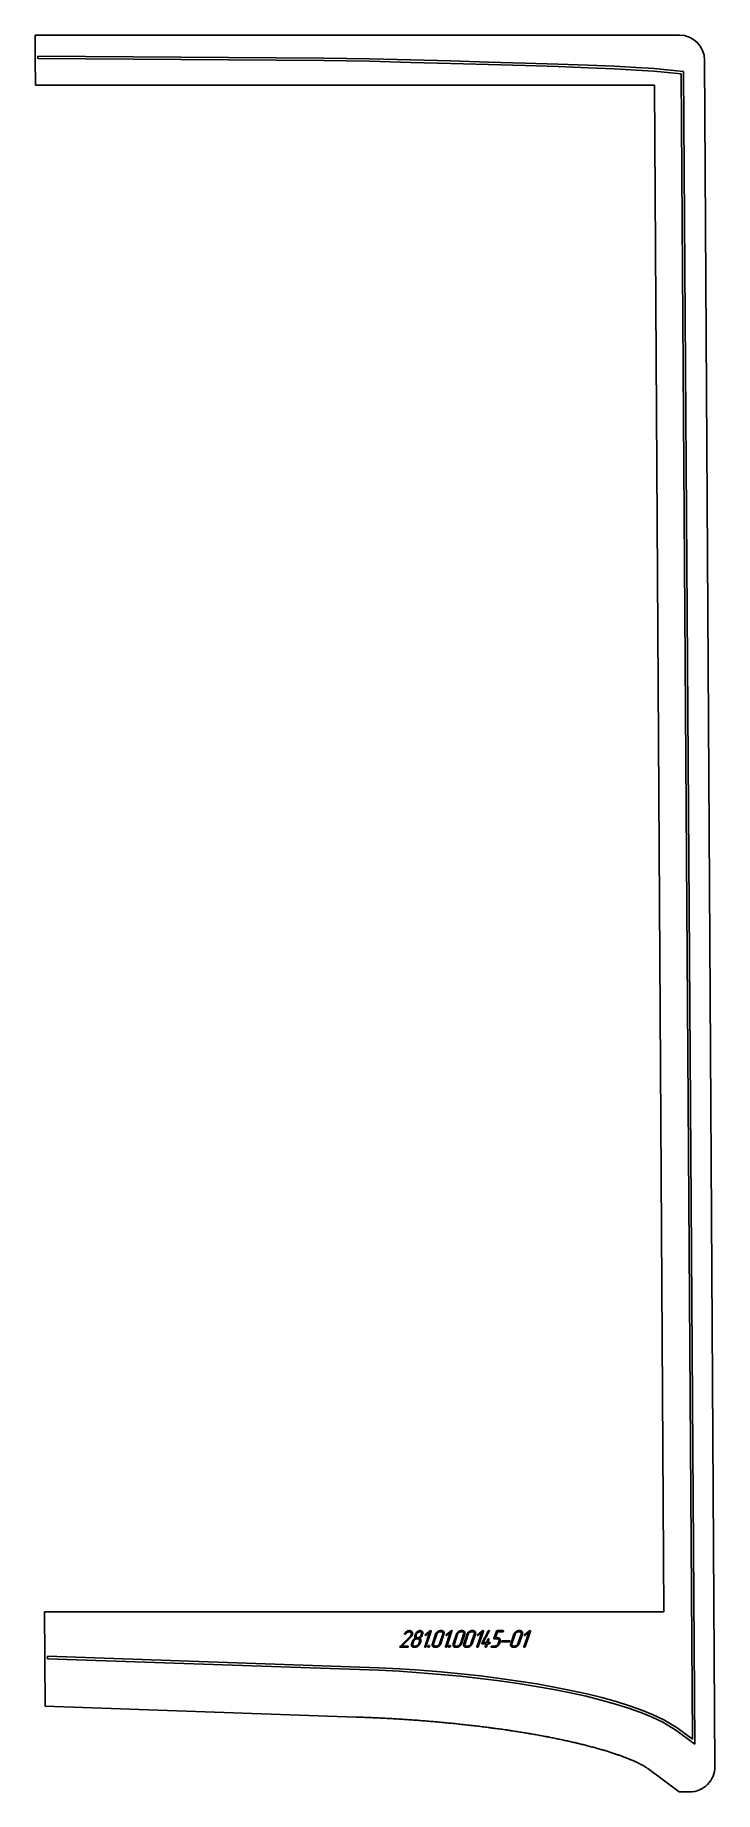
# Model space of a CAD drawing. Header units: millimetres. Extents: x 202 to 1014, y 137 to 2237.
import ezdxf

# ---------------------------------------------------------------- set-up
doc = ezdxf.new("R2010")
doc.units = ezdxf.units.MM
doc.linetypes.add('K5LT_BASIC', pattern=[0])
doc.layers.add('Engraving', color=7, linetype='Continuous')

msp = doc.modelspace()

# ---------------------------------------------------------------- linework, layer by layer
at = {"color": 150, "linetype": 'K5LT_BASIC', "lineweight": 25, "true_color": 0x0080ff}
for p, q in [((972.1, 2237.3), (201.9, 2237.3)), ((202.1, 2212.2), (201.9, 2237.3)), ((202.1, 2209.2), (202.1, 2212.2)), ((202.3, 2177.3), (202.1, 2209.2)), ((1014.3, 167.5), (1002.1, 2207.5)), ((942.3, 2177.3), (202.3, 2177.3)), ((953.2, 352.5), (942.3, 2177.3)), ((213.2, 352.5), (953.2, 352.5)), ((213.5, 299.5), (213.2, 352.5)), ((213.5, 296.5), (213.5, 299.5)), ((213.8, 239.6), (213.5, 296.5)), ((213.8, 239.6), (585.3, 226.7)), ((585.3, 226.7), (586.2, 226.7)), ((609.7, 225.8), (610.3, 225.7)), ((634, 224.5), (634.6, 224.4)), ((658.1, 222.8), (658.7, 222.8)), ((681.9, 220.9), (682.6, 220.9)), ((705.4, 218.7), (706, 218.6)), ((728.3, 216.1), (728.8, 216.1)), ((750.6, 213.3), (751.1, 213.2)), ((772.1, 210.2), (772.7, 210.1)), ((792.9, 206.9), (793.5, 206.8)), ((812.8, 203.3), (813.3, 203.2)), ((831.7, 199.5), (832.2, 199.4)), ((849.5, 195.5), (850, 195.4)), ((866.2, 191.3), (866.6, 191.2)), ((881.5, 187), (881.9, 186.9)), ((895.5, 182.6), (895.8, 182.4)), ((907.9, 178.1), (908.3, 177.9)), ((918.8, 173.5), (919.1, 173.4)), ((927.7, 169.1), (927.9, 169)), ((933.9, 165.3), (934.1, 165.1)), ((934.1, 165.1), (971.5, 137.3)), ((971.5, 137.3), (984.3, 137.3))]:
    msp.add_line(p, q, dxfattribs=at)
for centre, start, end in [((972.1, 2207.3), 0.3421, 90), ((984.3, 167.3), 270, 0.3421)]:
    msp.add_arc(centre, 30, start, end, dxfattribs=at)
for points in [[(586.2, 226.7), (588.8, 226.6), (594, 226.4), (601.8, 226.1), (607.1, 225.9), (609.7, 225.8)], [(610.3, 225.7), (612.9, 225.6), (618.2, 225.4), (626.1, 224.9), (631.4, 224.6), (634, 224.5)], [(634.6, 224.4), (637.2, 224.3), (642.5, 223.9), (650.3, 223.4), (655.5, 223), (658.1, 222.8)], [(658.7, 222.8), (661.3, 222.6), (666.5, 222.2), (674.3, 221.6), (679.4, 221.1), (681.9, 220.9)], [(682.6, 220.9), (685.1, 220.6), (690.2, 220.2), (697.8, 219.4), (702.9, 218.9), (705.4, 218.7)], [(706, 218.6), (708.5, 218.3), (713.5, 217.8), (720.9, 217), (725.8, 216.4), (728.3, 216.1)], [(772.7, 210.1), (775, 209.8), (779.6, 209.1), (786.3, 208), (790.7, 207.3), (792.9, 206.9)], [(793.5, 206.8), (795.7, 206.4), (800, 205.7), (806.5, 204.5), (810.7, 203.7), (812.8, 203.3)], [(813.3, 203.2), (815.4, 202.8), (819.6, 202), (825.7, 200.8), (829.7, 199.9), (831.7, 199.5)], [(832.2, 199.4), (834.2, 199), (838.1, 198.1), (843.9, 196.8), (847.7, 195.9), (849.5, 195.5)], [(850, 195.4), (851.8, 195), (855.5, 194.1), (860.9, 192.7), (864.4, 191.8), (866.2, 191.3)], [(866.6, 191.2), (868.3, 190.8), (871.7, 189.8), (876.7, 188.4), (879.9, 187.5), (881.5, 187)], [(881.9, 186.9), (883.5, 186.4), (886.7, 185.5), (891.2, 184), (894.1, 183), (895.5, 182.6)], [(895.8, 182.4), (897.3, 182), (900.1, 181), (904.2, 179.5), (906.7, 178.5), (907.9, 178.1)], [(919.1, 173.4), (920.2, 172.9), (922.3, 171.9), (925.2, 170.4), (926.9, 169.5), (927.7, 169.1)], [(927.9, 169), (928.9, 168.5), (930.5, 167.5), (932.5, 166.2), (933.5, 165.6), (933.9, 165.3)]]:
    msp.add_open_spline(points, degree=3, dxfattribs=at)
for points, knots in [([(728.8, 216.1), (731.3, 215.8), (736.2, 215.2), (742.6, 214.4), (747.4, 213.7), (749.8, 213.4), (750.6, 213.3)], [148.840126, 148.840126, 148.840126, 148.840126, 156.966459, 165.092792, 170.510347, 173.219124, 173.219124, 173.219124, 173.219124]), ([(751.1, 213.2), (753.5, 212.9), (758.2, 212.3), (764.5, 211.4), (769.1, 210.7), (771.4, 210.3), (772.1, 210.2)], [173.861504, 173.861504, 173.861504, 173.861504, 182.013336, 190.165169, 195.599725, 198.317002, 198.317002, 198.317002, 198.317002]), ([(908.3, 177.9), (909.5, 177.5), (911.8, 176.5), (914.8, 175.3), (917.1, 174.3), (918.3, 173.7), (918.8, 173.5)], [406.819535, 406.819535, 406.819535, 406.819535, 415.683046, 424.048547, 430.289562, 434.904099, 434.904099, 434.904099, 434.904099])]:
    msp.add_open_spline(points, degree=3, knots=knots, dxfattribs=at)
at = {"layer": 'Engraving', "color": 150, "linetype": 'K5LT_BASIC', "lineweight": 25, "true_color": 0x0080ff}
for p, q in [((547, 2209.9), (205.1, 2212.2)), ((205.1, 2212.2), (205.1, 2209.2)), ((205.1, 2209.2), (547, 2206.9)), ((602.1, 2209), (547, 2209.9)), ((547, 2206.9), (602.1, 2206)), ((650.9, 2207.6), (602.1, 2209)), ((602.1, 2206), (650.9, 2204.6)), ((698.6, 2206.4), (650.9, 2207.6)), ((743.8, 2205.1), (698.6, 2206.4)), ((787.5, 2203.8), (743.8, 2205.1)), ((650.9, 2204.6), (698.6, 2203.4)), ((698.6, 2203.4), (743.8, 2202.1)), ((743.8, 2202.1), (787.4, 2200.8)), ((787.4, 2200.8), (827.1, 2199.6)), ((827.2, 2202.6), (787.5, 2203.8)), ((827.1, 2199.6), (862.9, 2198.3)), ((863, 2201.3), (827.2, 2202.6)), ((862.9, 2198.3), (894, 2197)), ((894.2, 2200), (863, 2201.3)), ((894, 2197), (920.1, 2195.6)), ((920.3, 2198.6), (894.2, 2200)), ((920.1, 2195.6), (941.4, 2194.2)), ((941.7, 2197.2), (920.3, 2198.6)), ((941.4, 2194.2), (973.9, 2190.9)), ((976.8, 2193.7), (941.7, 2197.2)), ((973.9, 2190.9), (987.5, 200.2)), ((990.5, 194.2), (976.8, 2193.7)), ((650, 323), (638.2, 311.2)), ((640.2, 311.6), (650.9, 322.2)), ((643.6, 326.7), (643.4, 326.4)), ((650.5, 323.6), (650, 323)), ((650.8, 324.1), (650.5, 323.6)), ((652.8, 317.2), (651.8, 314.4)), ((654.2, 317.2), (653.2, 314.4)), ((656.4, 325.8), (655.9, 324.3)), ((657.8, 325.8), (657.3, 324.3)), ((659.4, 320.1), (658, 320.1)), ((661.2, 330), (660.3, 329.7)), ((660.3, 314.4), (661.3, 317.2)), ((661.7, 330), (661.2, 330)), ((662.1, 330), (661.7, 330)), ((661.8, 314.4), (662.7, 317.2)), ((663, 324.3), (663.5, 325.8)), ((664.4, 324.3), (664.9, 325.8)), ((664.9, 325.8), (665.1, 326.2)), ((665.1, 326.2), (665.2, 326.7)), ((665.2, 326.7), (665.2, 327.4)), ((673.3, 327.6), (667.6, 310.8)), ((674.2, 329.8), (668.5, 325.5)), ((669, 310.8), (675.3, 329.3)), ((669.2, 324.6), (673.3, 327.6)), ((680.6, 325.8), (676.7, 314.4)), ((682, 325.8), (678.1, 314.4)), ((685.2, 314.4), (689.1, 325.8)), ((687.2, 328.6), (685.8, 328.6)), ((687.7, 330), (686.3, 330)), ((686.7, 314.4), (690.5, 325.8)), ((698.1, 327.6), (692.4, 310.8)), ((699.1, 329.8), (693.4, 325.5)), ((693.9, 310.8), (700.1, 329.3)), ((694.1, 324.6), (698.1, 327.6)), ((705.4, 325.8), (701.6, 314.4)), ((706.8, 325.8), (703, 314.4)), ((710.1, 314.4), (714, 325.8)), ((712.1, 328.6), (710.7, 328.6)), ((712.6, 330), (711.1, 330)), ((711.5, 314.4), (715.4, 325.8)), ((718.1, 325.8), (714.3, 314.4)), ((719.5, 325.8), (715.7, 314.4)), ((722.8, 314.4), (726.7, 325.8)), ((724.8, 328.6), (723.4, 328.6)), ((725.3, 330), (723.8, 330)), ((724.2, 314.4), (728.1, 325.8)), ((735.7, 327.6), (730, 310.8)), ((736.7, 329.8), (731, 325.5)), ((731.4, 310.8), (737.7, 329.3)), ((731.6, 324.6), (735.7, 327.6)), ((743.4, 329.5), (735.7, 315.2)), ((735.7, 315.2), (735.7, 315.1)), ((737.5, 315.8), (744.7, 329.2)), ((741.6, 315.8), (737.5, 315.8)), ((742.8, 319.4), (741.6, 315.8)), ((743, 315.8), (744.2, 319.4)), ((745.2, 315.8), (743, 315.8)), ((744.3, 330), (743.8, 329.9)), ((744.7, 329.2), (744.8, 329.3)), ((753.2, 329.3), (750.3, 320.8)), ((750.8, 320.1), (754.3, 320.1)), ((752, 321.5), (754.4, 328.6)), ((754.8, 321.5), (752, 321.5)), ((761.3, 330), (754.2, 330)), ((754.4, 328.6), (760.8, 328.6)), ((756.2, 317.2), (755.2, 314.4)), ((756.7, 314.4), (757.6, 317.2)), ((760, 316.5), (768.5, 316.5)), ((769, 317.9), (760.5, 317.9)), ((774.2, 325.8), (770.4, 314.4)), ((775.6, 325.8), (771.8, 314.4)), ((778.9, 314.4), (782.8, 325.8)), ((780.9, 328.6), (779.4, 328.6)), ((781.4, 330), (779.9, 330)), ((780.3, 314.4), (784.2, 325.8)), ((791.8, 327.6), (786.1, 310.8)), ((792.8, 329.8), (787.1, 325.5)), ((787.5, 310.8), (793.8, 329.3)), ((787.7, 324.6), (791.8, 327.6)), ((612.8, 285.7), (216.5, 299.4)), ((216.5, 299.4), (216.5, 296.4)), ((216.5, 296.4), (612.6, 282.7)), ((638.4, 310.1), (646.9, 310.1)), ((647.4, 311.6), (640.2, 311.6)), ((654.6, 310.1), (656.1, 310.1)), ((655.1, 311.6), (656.5, 311.6)), ((679.5, 310.1), (680.9, 310.1)), ((680, 311.6), (681.4, 311.6)), ((704.4, 310.1), (705.8, 310.1)), ((704.9, 311.6), (706.3, 311.6)), ((717.1, 310.1), (718.5, 310.1)), ((717.6, 311.6), (719, 311.6)), ((736.1, 314.4), (741.1, 314.4)), ((741.1, 314.4), (739.9, 310.8)), ((741.3, 310.8), (742.5, 314.4)), ((742.5, 314.4), (744.7, 314.4)), ((747.4, 310.1), (751, 310.1)), ((751.4, 311.6), (747.9, 311.6)), ((773.2, 310.1), (774.6, 310.1)), ((773.7, 311.6), (775.1, 311.6)), ((612.6, 282.7), (637.1, 281.4)), ((637.3, 284.4), (612.8, 285.7)), ((637.1, 281.4), (661.9, 279.7)), ((662.1, 282.7), (637.3, 284.4)), ((661.9, 279.7), (686.3, 277.7)), ((686.6, 280.7), (662.1, 282.7)), ((686.3, 277.7), (710.3, 275.5)), ((710.7, 278.4), (686.6, 280.7)), ((710.3, 275.5), (733.9, 272.9)), ((734.3, 275.8), (710.7, 278.4)), ((757.3, 272.9), (734.3, 275.8)), ((733.9, 272.9), (756.9, 270)), ((756.9, 270), (779.3, 266.8)), ((779.7, 269.8), (757.3, 272.9)), ((779.3, 266.8), (800.9, 263.3)), ((801.4, 266.3), (779.7, 269.8)), ((800.9, 263.3), (821.7, 259.6)), ((822.3, 262.6), (801.4, 266.3)), ((821.7, 259.6), (841.6, 255.7)), ((842.3, 258.6), (822.3, 262.6)), ((841.6, 255.7), (860.6, 251.5)), ((861.3, 254.4), (842.3, 258.6)), ((879.3, 249.9), (861.3, 254.4)), ((860.6, 251.5), (878.6, 247)), ((878.6, 247), (895.4, 242.3)), ((896.3, 245.2), (879.3, 249.9)), ((895.4, 242.3), (911.2, 237.4)), ((912.2, 240.3), (896.3, 245.2)), ((911.2, 237.4), (925.9, 232.2)), ((926.9, 235), (912.2, 240.3)), ((925.9, 232.2), (939.4, 226.7)), ((940.7, 229.5), (926.9, 235)), ((939.4, 226.7), (952, 220.7)), ((953.4, 223.4), (940.7, 229.5)), ((952, 220.7), (967.6, 211.2)), ((969.3, 213.7), (953.4, 223.4)), ((967.6, 211.2), (990.5, 194.2)), ((987.5, 200.2), (969.3, 213.7))]:
    msp.add_line(p, q, dxfattribs=at)
for points in [[(643.5, 325.9), (643.3, 326.1), (643.4, 326.4)], [(643.9, 325.7), (643.6, 325.7), (643.5, 325.9)], [(643.6, 326.7), (644.8, 328.4), (646.3, 329.3)], [(644.4, 325.8), (644.2, 325.7), (643.9, 325.7)], [(644.7, 326.2), (644.6, 325.9), (644.4, 325.8)], [(646.8, 328), (645.7, 327.5), (644.7, 326.2)], [(646.3, 329.3), (647.7, 330), (649.2, 330)], [(648.8, 328.6), (647.8, 328.6), (646.8, 328)], [(650.1, 328.3), (649.5, 328.6), (648.8, 328.6)], [(649.2, 330), (651.2, 330), (652.4, 328.6)], [(651, 327.6), (650.7, 328), (650.1, 328.3)], [(650.8, 324.1), (651.2, 324.6), (651.4, 325.1)], [(652.2, 323.8), (651.7, 323.1), (650.9, 322.2)], [(651.4, 325.1), (651.9, 326.6), (651, 327.6)], [(652.8, 325.1), (652.6, 324.5), (652.2, 323.8)], [(652.4, 328.6), (653.5, 327.2), (652.8, 325.1)], [(652.8, 317.2), (653.2, 318.3), (654.1, 319.3)], [(654.1, 319.3), (655, 320.3), (656.4, 321)], [(654.2, 317.2), (654.6, 318.4), (655.7, 319.2)], [(655.7, 322.5), (655.6, 323.3), (655.9, 324.3)], [(656.4, 321), (655.8, 321.6), (655.7, 322.5)], [(655.7, 319.2), (656.8, 320.1), (658, 320.1)], [(656.4, 325.8), (657, 327.4), (658.7, 328.8)], [(657.5, 322.3), (656.9, 323.1), (657.3, 324.3)], [(659.2, 321.5), (658, 321.5), (657.5, 322.3)], [(657.8, 325.8), (658.2, 327), (659.3, 327.8)], [(658.7, 328.8), (659.5, 329.4), (660.3, 329.7)], [(661.5, 322.3), (660.3, 321.5), (659.2, 321.5)], [(659.3, 327.8), (660.5, 328.6), (661.6, 328.6)], [(659.4, 320.1), (660.6, 320.1), (661.2, 319.2)], [(661.2, 319.2), (661.7, 318.4), (661.3, 317.2)], [(663, 324.3), (662.6, 323.1), (661.5, 322.3)], [(661.6, 328.6), (662.8, 328.6), (663.4, 327.8)], [(663.4, 322.5), (662.8, 321.7), (661.7, 321)], [(661.7, 321), (662.5, 320.5), (662.8, 319.5)], [(662.1, 330), (663.9, 330), (664.7, 328.8)], [(662.8, 319.5), (663.1, 318.4), (662.7, 317.2)], [(663.4, 327.8), (663.9, 327), (663.5, 325.8)], [(664.4, 324.3), (664.1, 323.3), (663.4, 322.5)], [(664.7, 328.8), (665.1, 328.2), (665.2, 327.4)], [(668.2, 324.6), (668.1, 324.8), (668.2, 325.1)], [(668.2, 325.1), (668.2, 325.2), (668.5, 325.5)], [(668.6, 324.3), (668.3, 324.3), (668.2, 324.6)], [(669.2, 324.6), (668.9, 324.3), (668.6, 324.3)], [(674.2, 329.8), (674.5, 330), (674.8, 330)], [(674.8, 330), (675.1, 330), (675.2, 329.8)], [(675.2, 329.8), (675.4, 329.6), (675.3, 329.3)], [(680.6, 325.8), (681.1, 327.5), (682.8, 328.7)], [(682, 325.8), (682.4, 326.9), (683.5, 327.8)], [(682.8, 328.7), (684.5, 330), (686.3, 330)], [(683.5, 327.8), (684.6, 328.6), (685.8, 328.6)], [(687.2, 328.6), (688.4, 328.6), (688.9, 327.8)], [(687.7, 330), (689.4, 330), (690.3, 328.8)], [(688.9, 327.8), (689.5, 326.9), (689.1, 325.8)], [(690.3, 328.8), (691.1, 327.5), (690.5, 325.8)], [(693, 325.1), (693.1, 325.2), (693.4, 325.5)], [(693.1, 324.6), (692.9, 324.8), (693, 325.1)], [(693.5, 324.3), (693.2, 324.3), (693.1, 324.6)], [(694.1, 324.6), (693.8, 324.3), (693.5, 324.3)], [(699.1, 329.8), (699.4, 330), (699.7, 330)], [(699.7, 330), (699.9, 330), (700.1, 329.8)], [(700.1, 329.8), (700.3, 329.6), (700.1, 329.3)], [(705.4, 325.8), (706, 327.5), (707.7, 328.7)], [(706.8, 325.8), (707.2, 326.9), (708.4, 327.8)], [(707.7, 328.7), (709.3, 330), (711.1, 330)], [(708.4, 327.8), (709.5, 328.6), (710.7, 328.6)], [(712.1, 328.6), (713.3, 328.6), (713.8, 327.8)], [(712.6, 330), (714.3, 330), (715.2, 328.8)], [(713.8, 327.8), (714.4, 326.9), (714, 325.8)], [(715.2, 328.8), (716, 327.5), (715.4, 325.8)], [(718.1, 325.8), (718.7, 327.5), (720.4, 328.7)], [(719.5, 325.8), (719.9, 326.9), (721.1, 327.8)], [(720.4, 328.7), (722, 330), (723.8, 330)], [(721.1, 327.8), (722.2, 328.6), (723.4, 328.6)], [(724.8, 328.6), (726, 328.6), (726.5, 327.8)], [(725.3, 330), (727, 330), (727.9, 328.8)], [(726.5, 327.8), (727.1, 326.9), (726.7, 325.8)], [(727.9, 328.8), (728.7, 327.5), (728.1, 325.8)], [(730.6, 325.1), (730.6, 325.2), (731, 325.5)], [(730.6, 324.6), (730.5, 324.8), (730.6, 325.1)], [(731.1, 324.3), (730.8, 324.3), (730.6, 324.6)], [(731.6, 324.6), (731.4, 324.3), (731.1, 324.3)], [(735.7, 314.6), (735.6, 314.8), (735.7, 315.1)], [(736.7, 329.8), (736.9, 330), (737.2, 330)], [(737.2, 330), (737.5, 330), (737.7, 329.8)], [(737.7, 329.8), (737.8, 329.6), (737.7, 329.3)], [(742.8, 319.4), (742.9, 319.6), (743.2, 319.8)], [(743.2, 319.8), (743.5, 320.1), (743.8, 320.1)], [(743.4, 329.5), (743.5, 329.7), (743.8, 329.9)], [(743.8, 320.1), (744, 320.1), (744.2, 319.9)], [(744.2, 319.9), (744.3, 319.7), (744.2, 319.4)], [(744.3, 330), (744.6, 330), (744.7, 329.8)], [(744.7, 329.8), (744.9, 329.6), (744.8, 329.3)], [(745.2, 315.8), (745.4, 315.8), (745.6, 315.6)], [(745.6, 315.1), (745.5, 314.8), (745.3, 314.6)], [(745.6, 315.6), (745.7, 315.4), (745.6, 315.1)], [(750.8, 320.1), (750.1, 320.1), (750.3, 320.8)], [(753.2, 329.3), (753.4, 330), (754.2, 330)], [(756.1, 319.2), (755.5, 320.1), (754.3, 320.1)], [(754.8, 321.5), (756.6, 321.5), (757.4, 320.2)], [(756.2, 317.2), (756.6, 318.4), (756.1, 319.2)], [(757.4, 320.2), (758.2, 319), (757.6, 317.2)], [(759.5, 317.2), (759.6, 317.4), (759.8, 317.7)], [(759.5, 316.7), (759.4, 317), (759.5, 317.2)], [(760, 316.5), (759.6, 316.5), (759.5, 316.7)], [(759.8, 317.7), (760.1, 317.9), (760.5, 317.9)], [(761.4, 328.8), (761.1, 328.6), (760.8, 328.6)], [(761.3, 330), (761.5, 330), (761.7, 329.8)], [(761.7, 329.3), (761.6, 329.1), (761.4, 328.8)], [(761.7, 329.8), (761.8, 329.6), (761.7, 329.3)], [(769.1, 316.8), (768.8, 316.5), (768.5, 316.5)], [(769, 317.9), (769.2, 317.9), (769.4, 317.7)], [(769.4, 317.2), (769.4, 317), (769.1, 316.8)], [(769.4, 317.7), (769.5, 317.5), (769.4, 317.2)], [(774.2, 325.8), (774.8, 327.5), (776.5, 328.7)], [(775.6, 325.8), (776, 326.9), (777.2, 327.8)], [(776.5, 328.7), (778.1, 330), (779.9, 330)], [(777.2, 327.8), (778.3, 328.6), (779.4, 328.6)], [(780.9, 328.6), (782, 328.6), (782.6, 327.8)], [(781.4, 330), (783.1, 330), (783.9, 328.8)], [(782.6, 327.8), (783.2, 326.9), (782.8, 325.8)], [(783.9, 328.8), (784.8, 327.5), (784.2, 325.8)], [(786.7, 325.1), (786.7, 325.2), (787.1, 325.5)], [(786.7, 324.6), (786.6, 324.8), (786.7, 325.1)], [(787.2, 324.3), (786.9, 324.3), (786.7, 324.6)], [(787.7, 324.6), (787.4, 324.3), (787.2, 324.3)], [(792.8, 329.8), (793, 330), (793.3, 330)], [(793.3, 330), (793.6, 330), (793.8, 329.8)], [(793.8, 329.8), (793.9, 329.6), (793.8, 329.3)], [(637.9, 310.9), (638, 311.1), (638.2, 311.2)], [(638, 310.4), (637.8, 310.6), (637.9, 310.9)], [(638.4, 310.1), (638.1, 310.1), (638, 310.4)], [(647.5, 310.4), (647.2, 310.1), (646.9, 310.1)], [(647.4, 311.6), (647.6, 311.6), (647.8, 311.3)], [(647.8, 310.8), (647.7, 310.6), (647.5, 310.4)], [(647.8, 311.3), (647.9, 311.1), (647.8, 310.8)], [(652.1, 311.4), (651.2, 312.6), (651.8, 314.4)], [(654.6, 310.1), (653, 310.1), (652.1, 311.4)], [(653.4, 312.4), (652.9, 313.2), (653.2, 314.4)], [(655.1, 311.6), (654, 311.6), (653.4, 312.4)], [(659.5, 311.4), (657.8, 310.1), (656.1, 310.1)], [(658.8, 312.4), (657.7, 311.6), (656.5, 311.6)], [(660.3, 314.4), (659.9, 313.2), (658.8, 312.4)], [(661.8, 314.4), (661.2, 312.6), (659.5, 311.4)], [(667.6, 310.3), (667.5, 310.5), (667.6, 310.8)], [(668, 310.1), (667.9, 310.1), (667.6, 310.3)], [(668.6, 310.3), (668.4, 310.1), (668, 310.1)], [(669, 310.8), (668.9, 310.5), (668.6, 310.3)], [(671.2, 310.4), (671, 310.8), (671.2, 311.2)], [(671.2, 311.2), (671.3, 311.4), (671.7, 311.8)], [(671.9, 310.1), (671.4, 310.1), (671.2, 310.4)], [(671.7, 311.8), (672.1, 312.3), (672.6, 312.3)], [(672.8, 310.5), (672.4, 310.1), (671.9, 310.1)], [(672.6, 312.3), (673, 312.3), (673.2, 311.9)], [(673.3, 311.2), (673.2, 310.8), (672.8, 310.5)], [(673.2, 311.9), (673.5, 311.6), (673.3, 311.2)], [(677, 311.4), (676.1, 312.6), (676.7, 314.4)], [(679.5, 310.1), (677.9, 310.1), (677, 311.4)], [(678.3, 312.4), (677.7, 313.2), (678.1, 314.4)], [(680, 311.6), (678.9, 311.6), (678.3, 312.4)], [(684.4, 311.4), (682.7, 310.1), (680.9, 310.1)], [(683.7, 312.4), (682.6, 311.6), (681.4, 311.6)], [(685.2, 314.4), (684.8, 313.2), (683.7, 312.4)], [(686.7, 314.4), (686.1, 312.6), (684.4, 311.4)], [(692.5, 310.3), (692.3, 310.5), (692.4, 310.8)], [(692.9, 310.1), (692.8, 310.1), (692.5, 310.3)], [(693.5, 310.3), (693.2, 310.1), (692.9, 310.1)], [(693.9, 310.8), (693.8, 310.5), (693.5, 310.3)], [(696.1, 310.4), (695.9, 310.8), (696.1, 311.2)], [(696.1, 311.2), (696.1, 311.4), (696.6, 311.8)], [(696.8, 310.1), (696.3, 310.1), (696.1, 310.4)], [(696.6, 311.8), (697, 312.3), (697.5, 312.3)], [(697.7, 310.5), (697.3, 310.1), (696.8, 310.1)], [(697.5, 312.3), (697.9, 312.3), (698.1, 311.9)], [(698.2, 311.2), (698.1, 310.8), (697.7, 310.5)], [(698.1, 311.9), (698.3, 311.6), (698.2, 311.2)], [(701.8, 311.4), (701, 312.6), (701.6, 314.4)], [(704.4, 310.1), (702.7, 310.1), (701.8, 311.4)], [(703.2, 312.4), (702.6, 313.2), (703, 314.4)], [(704.9, 311.6), (703.7, 311.6), (703.2, 312.4)], [(709.3, 311.4), (707.6, 310.1), (705.8, 310.1)], [(708.6, 312.4), (707.4, 311.6), (706.3, 311.6)], [(710.1, 314.4), (709.7, 313.2), (708.6, 312.4)], [(711.5, 314.4), (710.9, 312.6), (709.3, 311.4)], [(714.5, 311.4), (713.7, 312.6), (714.3, 314.4)], [(717.1, 310.1), (715.4, 310.1), (714.5, 311.4)], [(715.9, 312.4), (715.3, 313.2), (715.7, 314.4)], [(717.6, 311.6), (716.4, 311.6), (715.9, 312.4)], [(722, 311.4), (720.3, 310.1), (718.5, 310.1)], [(721.3, 312.4), (720.1, 311.6), (719, 311.6)], [(722.8, 314.4), (722.4, 313.2), (721.3, 312.4)], [(724.2, 314.4), (723.6, 312.6), (722, 311.4)], [(730, 310.3), (729.9, 310.5), (730, 310.8)], [(730.5, 310.1), (730.4, 310.1), (730, 310.3)], [(731.1, 310.3), (730.8, 310.1), (730.5, 310.1)], [(731.4, 310.8), (731.3, 310.5), (731.1, 310.3)], [(736.1, 314.4), (735.8, 314.4), (735.7, 314.6)], [(739.9, 310.3), (739.8, 310.5), (739.9, 310.8)], [(740.4, 310.1), (740.2, 310.1), (739.9, 310.3)], [(740.9, 310.3), (740.7, 310.1), (740.4, 310.1)], [(741.3, 310.8), (741.2, 310.5), (740.9, 310.3)], [(745.3, 314.6), (745, 314.4), (744.7, 314.4)], [(746.9, 310.8), (747, 311), (747.2, 311.3)], [(746.9, 310.3), (746.8, 310.6), (746.9, 310.8)], [(747.4, 310.1), (747.1, 310.1), (746.9, 310.3)], [(747.2, 311.3), (747.5, 311.6), (747.9, 311.6)], [(754.4, 311.4), (752.7, 310.1), (751, 310.1)], [(751.4, 311.6), (752.6, 311.6), (753.7, 312.4)], [(753.7, 312.4), (754.8, 313.2), (755.2, 314.4)], [(756.7, 314.4), (756.1, 312.6), (754.4, 311.4)], [(770.6, 311.4), (769.7, 312.6), (770.4, 314.4)], [(773.2, 310.1), (771.5, 310.1), (770.6, 311.4)], [(772, 312.4), (771.4, 313.2), (771.8, 314.4)], [(773.7, 311.6), (772.5, 311.6), (772, 312.4)], [(778, 311.4), (776.4, 310.1), (774.6, 310.1)], [(777.4, 312.4), (776.2, 311.6), (775.1, 311.6)], [(778.9, 314.4), (778.5, 313.2), (777.4, 312.4)], [(780.3, 314.4), (779.7, 312.6), (778, 311.4)], [(786.1, 310.3), (786, 310.5), (786.1, 310.8)], [(786.6, 310.1), (786.5, 310.1), (786.1, 310.3)], [(787.2, 310.3), (786.9, 310.1), (786.6, 310.1)], [(787.5, 310.8), (787.4, 310.5), (787.2, 310.3)]]:
    msp.add_open_spline(points, degree=2, dxfattribs=at)

doc.saveas('drawing.dxf')
